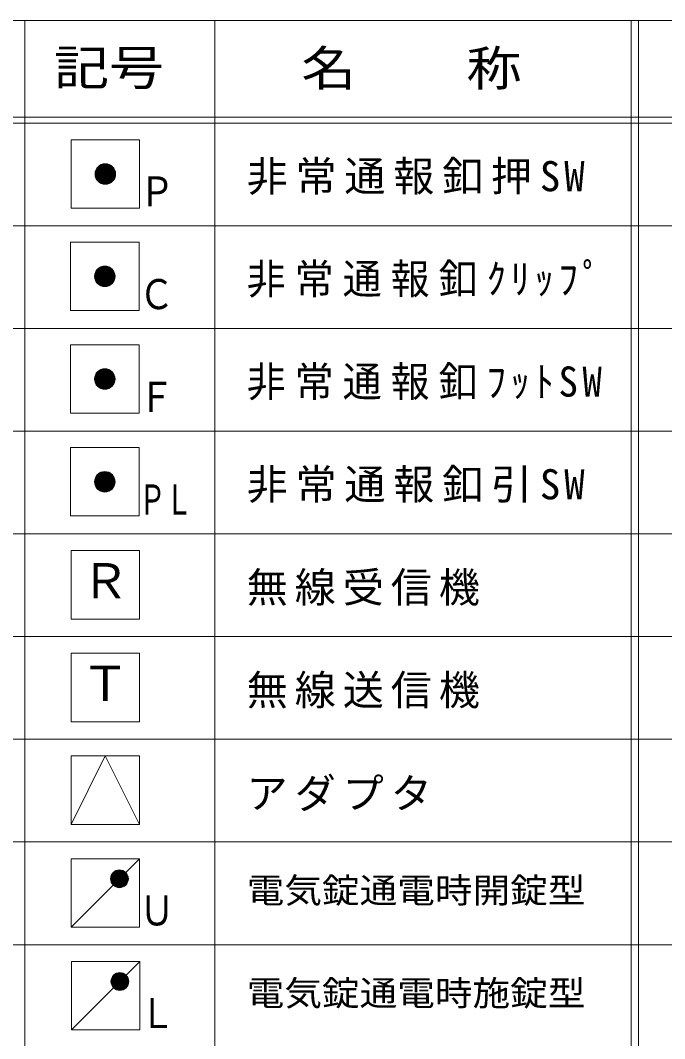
# Model space of a CAD drawing. Units: millimetres on the paper. Extents: x -201 to 204, y -149 to 145.
# Drawn here: x -106 to -11.8, y -3.8 to 144.9 of the extents above; entities that cross this region are included whole.
import ezdxf
from ezdxf.enums import TextEntityAlignment as Align

# ---------------------------------------------------------------- set-up
doc = ezdxf.new("R2010")
doc.units = ezdxf.units.MM
doc.layers.add('0-0', color=7, linetype='Continuous', lineweight=18)
doc.layers.add('0-A', color=7, linetype='Continuous', lineweight=18)
doc.layers.add('0-1', color=7, linetype='Continuous')
doc.layers.add('0-2', color=5, linetype='Continuous')
doc.styles.add('ＭＳ ゴシック', font='')
doc.styles.get('ＭＳ ゴシック').set_extended_font_data('MS Gothic')

msp = doc.modelspace()

# ---------------------------------------------------------------- linework, layer by layer
at = {"layer": '0-0'}
for p, q in [((-88.577, 22.501), (-98.577, 12.501)), ((-88.517, 7.501), (-98.517, -2.499))]:
    msp.add_line(p, q, dxfattribs=at)
for points in [[(-98.577, 117.501), (-88.577, 117.501), (-88.577, 127.501), (-98.577, 127.501)], [(-98.652, 102.553), (-88.652, 102.553), (-88.652, 112.553), (-98.652, 112.553)], [(-98.652, 87.553), (-88.652, 87.553), (-88.652, 97.553), (-98.652, 97.553)], [(-98.652, 72.553), (-88.652, 72.553), (-88.652, 82.553), (-98.652, 82.553)], [(-98.577, 57.501), (-88.577, 57.501), (-88.577, 67.501), (-98.577, 67.501)], [(-98.577, 42.501), (-88.577, 42.501), (-88.577, 52.501), (-98.577, 52.501)], [(-98.577, 27.501), (-88.577, 27.501), (-88.577, 37.501), (-98.577, 37.501)], [(-98.577, 12.501), (-88.577, 12.501), (-88.577, 22.501), (-98.577, 22.501)], [(-98.517, -2.499), (-88.517, -2.499), (-88.517, 7.501), (-98.517, 7.501)]]:
    msp.add_lwpolyline(points, close=True, dxfattribs=at)
msp.add_lwpolyline([(-98.577, 27.501), (-93.577, 37.501), (-88.577, 27.501)], dxfattribs=at)
for centre, radius in [((-93.577, 122.501), 1.5), ((-93.577, 122.501), 1.485), ((-93.577, 122.501), 1.47), ((-93.577, 122.501), 1.455), ((-93.577, 122.501), 1.44), ((-93.577, 122.501), 1.425), ((-93.577, 122.501), 1.41), ((-93.577, 122.501), 1.395), ((-93.577, 122.501), 1.38), ((-93.577, 122.501), 1.365), ((-93.577, 122.501), 1.35), ((-93.577, 122.501), 1.335), ((-93.577, 122.501), 1.32), ((-93.577, 122.501), 1.305), ((-93.577, 122.501), 1.29), ((-93.577, 122.501), 1.275), ((-93.577, 122.501), 1.26), ((-93.577, 122.501), 1.245), ((-93.577, 122.501), 1.23), ((-93.577, 122.501), 1.215), ((-93.577, 122.501), 1.2), ((-93.577, 122.501), 1.185), ((-93.577, 122.501), 1.17), ((-93.577, 122.501), 1.155), ((-93.577, 122.501), 1.14), ((-93.577, 122.501), 1.125), ((-93.577, 122.501), 1.11), ((-93.577, 122.501), 1.095), ((-93.577, 122.501), 1.08), ((-93.577, 122.501), 1.065), ((-93.577, 122.501), 1.05), ((-93.577, 122.501), 1.035), ((-93.577, 122.501), 1.02), ((-93.577, 122.501), 1.005), ((-93.577, 122.501), 0.99), ((-93.577, 122.501), 0.975), ((-93.577, 122.501), 0.96), ((-93.577, 122.501), 0.945), ((-93.577, 122.501), 0.93), ((-93.577, 122.501), 0.915), ((-93.577, 122.501), 0.9), ((-93.577, 122.501), 0.885), ((-93.577, 122.501), 0.87), ((-93.577, 122.501), 0.855), ((-93.577, 122.501), 0.84), ((-93.577, 122.501), 0.825), ((-93.577, 122.501), 0.81), ((-93.577, 122.501), 0.795), ((-93.577, 122.501), 0.78), ((-93.577, 122.501), 0.765), ((-93.577, 122.501), 0.75), ((-93.577, 122.501), 0.735), ((-93.577, 122.501), 0.72), ((-93.577, 122.501), 0.705), ((-93.577, 122.501), 0.69), ((-93.577, 122.501), 0.675), ((-93.577, 122.501), 0.66), ((-93.577, 122.501), 0.645), ((-93.577, 122.501), 0.63), ((-93.577, 122.501), 0.615), ((-93.577, 122.501), 0.6), ((-93.577, 122.501), 0.585), ((-93.577, 122.501), 0.57), ((-93.577, 122.501), 0.555), ((-93.577, 122.501), 0.54), ((-93.577, 122.501), 0.525), ((-93.577, 122.501), 0.51), ((-93.577, 122.501), 0.495), ((-93.577, 122.501), 0.48), ((-93.577, 122.501), 0.465), ((-93.577, 122.501), 0.45), ((-93.577, 122.501), 0.435), ((-93.577, 122.501), 0.42), ((-93.577, 122.501), 0.405), ((-93.577, 122.501), 0.39), ((-93.577, 122.501), 0.375), ((-93.577, 122.501), 0.36), ((-93.577, 122.501), 0.345), ((-93.577, 122.501), 0.33), ((-93.577, 122.501), 0.315), ((-93.577, 122.501), 0.3), ((-93.577, 122.501), 0.285), ((-93.577, 122.501), 0.27), ((-93.577, 122.501), 0.255), ((-93.577, 122.501), 0.24), ((-93.577, 122.501), 0.225), ((-93.577, 122.501), 0.21), ((-93.577, 122.501), 0.195), ((-93.577, 122.501), 0.18), ((-93.577, 122.501), 0.165), ((-93.577, 122.501), 0.15), ((-93.577, 122.501), 0.135), ((-93.577, 122.501), 0.12), ((-93.577, 122.501), 0.105), ((-93.577, 122.501), 0.09), ((-93.577, 122.501), 0.075), ((-93.577, 122.501), 0.06), ((-93.577, 122.501), 0.045), ((-93.577, 122.501), 0.03), ((-93.577, 122.501), 0.015), ((-93.652, 107.553), 1.5), ((-93.652, 107.553), 1.485), ((-93.652, 107.553), 1.47), ((-93.652, 107.553), 1.455), ((-93.652, 107.553), 1.44), ((-93.652, 107.553), 1.425), ((-93.652, 107.553), 1.41), ((-93.652, 107.553), 1.395), ((-93.652, 107.553), 1.38), ((-93.652, 107.553), 1.365), ((-93.652, 107.553), 1.35), ((-93.652, 107.553), 1.335), ((-93.652, 107.553), 1.32), ((-93.652, 107.553), 1.305), ((-93.652, 107.553), 1.29), ((-93.652, 107.553), 1.275), ((-93.652, 107.553), 1.26), ((-93.652, 107.553), 1.245), ((-93.652, 107.553), 1.23), ((-93.652, 107.553), 1.215), ((-93.652, 107.553), 1.2), ((-93.652, 107.553), 1.185), ((-93.652, 107.553), 1.17), ((-93.652, 107.553), 1.155), ((-93.652, 107.553), 1.14), ((-93.652, 107.553), 1.125), ((-93.652, 107.553), 1.11), ((-93.652, 107.553), 1.095), ((-93.652, 107.553), 1.08), ((-93.652, 107.553), 1.065), ((-93.652, 107.553), 1.05), ((-93.652, 107.553), 1.035), ((-93.652, 107.553), 1.02), ((-93.652, 107.553), 1.005), ((-93.652, 107.553), 0.99), ((-93.652, 107.553), 0.975), ((-93.652, 107.553), 0.96), ((-93.652, 107.553), 0.945), ((-93.652, 107.553), 0.93), ((-93.652, 107.553), 0.915), ((-93.652, 107.553), 0.9), ((-93.652, 107.553), 0.885), ((-93.652, 107.553), 0.87), ((-93.652, 107.553), 0.855), ((-93.652, 107.553), 0.84), ((-93.652, 107.553), 0.825), ((-93.652, 107.553), 0.81), ((-93.652, 107.553), 0.795), ((-93.652, 107.553), 0.78), ((-93.652, 107.553), 0.765), ((-93.652, 107.553), 0.75), ((-93.652, 107.553), 0.735), ((-93.652, 107.553), 0.72), ((-93.652, 107.553), 0.705), ((-93.652, 107.553), 0.69), ((-93.652, 107.553), 0.675), ((-93.652, 107.553), 0.66), ((-93.652, 107.553), 0.645), ((-93.652, 107.553), 0.63), ((-93.652, 107.553), 0.615), ((-93.652, 107.553), 0.6), ((-93.652, 107.553), 0.585), ((-93.652, 107.553), 0.57), ((-93.652, 107.553), 0.555), ((-93.652, 107.553), 0.54), ((-93.652, 107.553), 0.525), ((-93.652, 107.553), 0.51), ((-93.652, 107.553), 0.495), ((-93.652, 107.553), 0.48), ((-93.652, 107.553), 0.465), ((-93.652, 107.553), 0.45), ((-93.652, 107.553), 0.435), ((-93.652, 107.553), 0.42), ((-93.652, 107.553), 0.405), ((-93.652, 107.553), 0.39), ((-93.652, 107.553), 0.375), ((-93.652, 107.553), 0.36), ((-93.652, 107.553), 0.345), ((-93.652, 107.553), 0.33), ((-93.652, 107.553), 0.315), ((-93.652, 107.553), 0.3), ((-93.652, 107.553), 0.285), ((-93.652, 107.553), 0.27), ((-93.652, 107.553), 0.255), ((-93.652, 107.553), 0.24), ((-93.652, 107.553), 0.225), ((-93.652, 107.553), 0.21), ((-93.652, 107.553), 0.195), ((-93.652, 107.553), 0.18), ((-93.652, 107.553), 0.165), ((-93.652, 107.553), 0.15), ((-93.652, 107.553), 0.135), ((-93.652, 107.553), 0.12), ((-93.652, 107.553), 0.105), ((-93.652, 107.553), 0.09), ((-93.652, 107.553), 0.075), ((-93.652, 107.553), 0.06), ((-93.652, 107.553), 0.045), ((-93.652, 107.553), 0.03), ((-93.652, 107.553), 0.015), ((-93.652, 92.553), 1.5), ((-93.652, 92.553), 1.485), ((-93.652, 92.553), 1.47), ((-93.652, 92.553), 1.455), ((-93.652, 92.553), 1.44), ((-93.652, 92.553), 1.425), ((-93.652, 92.553), 1.41), ((-93.652, 92.553), 1.395), ((-93.652, 92.553), 1.38), ((-93.652, 92.553), 1.365), ((-93.652, 92.553), 1.35), ((-93.652, 92.553), 1.335), ((-93.652, 92.553), 1.32), ((-93.652, 92.553), 1.305), ((-93.652, 92.553), 1.29), ((-93.652, 92.553), 1.275), ((-93.652, 92.553), 1.26), ((-93.652, 92.553), 1.245), ((-93.652, 92.553), 1.23), ((-93.652, 92.553), 1.215), ((-93.652, 92.553), 1.2), ((-93.652, 92.553), 1.185), ((-93.652, 92.553), 1.17), ((-93.652, 92.553), 1.155), ((-93.652, 92.553), 1.14), ((-93.652, 92.553), 1.125), ((-93.652, 92.553), 1.11), ((-93.652, 92.553), 1.095), ((-93.652, 92.553), 1.08), ((-93.652, 92.553), 1.065), ((-93.652, 92.553), 1.05), ((-93.652, 92.553), 1.035), ((-93.652, 92.553), 1.02), ((-93.652, 92.553), 1.005), ((-93.652, 92.553), 0.99), ((-93.652, 92.553), 0.975), ((-93.652, 92.553), 0.96), ((-93.652, 92.553), 0.945), ((-93.652, 92.553), 0.93), ((-93.652, 92.553), 0.915), ((-93.652, 92.553), 0.9), ((-93.652, 92.553), 0.885), ((-93.652, 92.553), 0.87), ((-93.652, 92.553), 0.855), ((-93.652, 92.553), 0.84), ((-93.652, 92.553), 0.825), ((-93.652, 92.553), 0.81), ((-93.652, 92.553), 0.795), ((-93.652, 92.553), 0.78), ((-93.652, 92.553), 0.765), ((-93.652, 92.553), 0.75), ((-93.652, 92.553), 0.735), ((-93.652, 92.553), 0.72), ((-93.652, 92.553), 0.705), ((-93.652, 92.553), 0.69), ((-93.652, 92.553), 0.675), ((-93.652, 92.553), 0.66), ((-93.652, 92.553), 0.645), ((-93.652, 92.553), 0.63), ((-93.652, 92.553), 0.615), ((-93.652, 92.553), 0.6), ((-93.652, 92.553), 0.585), ((-93.652, 92.553), 0.57), ((-93.652, 92.553), 0.555), ((-93.652, 92.553), 0.54), ((-93.652, 92.553), 0.525), ((-93.652, 92.553), 0.51), ((-93.652, 92.553), 0.495), ((-93.652, 92.553), 0.48), ((-93.652, 92.553), 0.465), ((-93.652, 92.553), 0.45), ((-93.652, 92.553), 0.435), ((-93.652, 92.553), 0.42), ((-93.652, 92.553), 0.405), ((-93.652, 92.553), 0.39), ((-93.652, 92.553), 0.375), ((-93.652, 92.553), 0.36), ((-93.652, 92.553), 0.345), ((-93.652, 92.553), 0.33), ((-93.652, 92.553), 0.315), ((-93.652, 92.553), 0.3), ((-93.652, 92.553), 0.285), ((-93.652, 92.553), 0.27), ((-93.652, 92.553), 0.255), ((-93.652, 92.553), 0.24), ((-93.652, 92.553), 0.225), ((-93.652, 92.553), 0.21), ((-93.652, 92.553), 0.195), ((-93.652, 92.553), 0.18), ((-93.652, 92.553), 0.165), ((-93.652, 92.553), 0.15), ((-93.652, 92.553), 0.135), ((-93.652, 92.553), 0.12), ((-93.652, 92.553), 0.105), ((-93.652, 92.553), 0.09), ((-93.652, 92.553), 0.075), ((-93.652, 92.553), 0.06), ((-93.652, 92.553), 0.045), ((-93.652, 92.553), 0.03), ((-93.652, 92.553), 0.015), ((-93.652, 77.553), 1.5), ((-93.652, 77.553), 1.485), ((-93.652, 77.553), 1.47), ((-93.652, 77.553), 1.455), ((-93.652, 77.553), 1.44), ((-93.652, 77.553), 1.425), ((-93.652, 77.553), 1.41), ((-93.652, 77.553), 1.395), ((-93.652, 77.553), 1.38), ((-93.652, 77.553), 1.365), ((-93.652, 77.553), 1.35), ((-93.652, 77.553), 1.335), ((-93.652, 77.553), 1.32), ((-93.652, 77.553), 1.305), ((-93.652, 77.553), 1.29), ((-93.652, 77.553), 1.275), ((-93.652, 77.553), 1.26), ((-93.652, 77.553), 1.245), ((-93.652, 77.553), 1.23), ((-93.652, 77.553), 1.215), ((-93.652, 77.553), 1.2), ((-93.652, 77.553), 1.185), ((-93.652, 77.553), 1.17), ((-93.652, 77.553), 1.155), ((-93.652, 77.553), 1.14), ((-93.652, 77.553), 1.125), ((-93.652, 77.553), 1.11), ((-93.652, 77.553), 1.095), ((-93.652, 77.553), 1.08), ((-93.652, 77.553), 1.065), ((-93.652, 77.553), 1.05), ((-93.652, 77.553), 1.035), ((-93.652, 77.553), 1.02), ((-93.652, 77.553), 1.005), ((-93.652, 77.553), 0.99), ((-93.652, 77.553), 0.975), ((-93.652, 77.553), 0.96), ((-93.652, 77.553), 0.945), ((-93.652, 77.553), 0.93), ((-93.652, 77.553), 0.915), ((-93.652, 77.553), 0.9), ((-93.652, 77.553), 0.885), ((-93.652, 77.553), 0.87), ((-93.652, 77.553), 0.855), ((-93.652, 77.553), 0.84), ((-93.652, 77.553), 0.825), ((-93.652, 77.553), 0.81), ((-93.652, 77.553), 0.795), ((-93.652, 77.553), 0.78), ((-93.652, 77.553), 0.765), ((-93.652, 77.553), 0.75), ((-93.652, 77.553), 0.735), ((-93.652, 77.553), 0.72), ((-93.652, 77.553), 0.705), ((-93.652, 77.553), 0.69), ((-93.652, 77.553), 0.675), ((-93.652, 77.553), 0.66), ((-93.652, 77.553), 0.645), ((-93.652, 77.553), 0.63), ((-93.652, 77.553), 0.615), ((-93.652, 77.553), 0.6), ((-93.652, 77.553), 0.585), ((-93.652, 77.553), 0.57), ((-93.652, 77.553), 0.555), ((-93.652, 77.553), 0.54), ((-93.652, 77.553), 0.525), ((-93.652, 77.553), 0.51), ((-93.652, 77.553), 0.495), ((-93.652, 77.553), 0.48), ((-93.652, 77.553), 0.465), ((-93.652, 77.553), 0.45), ((-93.652, 77.553), 0.435), ((-93.652, 77.553), 0.42), ((-93.652, 77.553), 0.405), ((-93.652, 77.553), 0.39), ((-93.652, 77.553), 0.375), ((-93.652, 77.553), 0.36), ((-93.652, 77.553), 0.345), ((-93.652, 77.553), 0.33), ((-93.652, 77.553), 0.315), ((-93.652, 77.553), 0.3), ((-93.652, 77.553), 0.285), ((-93.652, 77.553), 0.27), ((-93.652, 77.553), 0.255), ((-93.652, 77.553), 0.24), ((-93.652, 77.553), 0.225), ((-93.652, 77.553), 0.21), ((-93.652, 77.553), 0.195), ((-93.652, 77.553), 0.18), ((-93.652, 77.553), 0.165), ((-93.652, 77.553), 0.15), ((-93.652, 77.553), 0.135), ((-93.652, 77.553), 0.12), ((-93.652, 77.553), 0.105), ((-93.652, 77.553), 0.09), ((-93.652, 77.553), 0.075), ((-93.652, 77.553), 0.06), ((-93.652, 77.553), 0.045), ((-93.652, 77.553), 0.03), ((-93.652, 77.553), 0.015), ((-91.509, 19.569), 1.3), ((-91.509, 19.569), 1.287), ((-91.509, 19.569), 1.274), ((-91.509, 19.569), 1.261), ((-91.509, 19.569), 1.248), ((-91.509, 19.569), 1.235), ((-91.509, 19.569), 1.222), ((-91.509, 19.569), 1.209), ((-91.509, 19.569), 1.196), ((-91.509, 19.569), 1.183), ((-91.509, 19.569), 1.17), ((-91.509, 19.569), 1.157), ((-91.509, 19.569), 1.144), ((-91.509, 19.569), 1.131), ((-91.509, 19.569), 1.118), ((-91.509, 19.569), 1.105), ((-91.509, 19.569), 1.092), ((-91.509, 19.569), 1.079), ((-91.509, 19.569), 1.066), ((-91.509, 19.569), 1.053), ((-91.509, 19.569), 1.04), ((-91.509, 19.569), 1.027), ((-91.509, 19.569), 1.014), ((-91.509, 19.569), 1.001), ((-91.509, 19.569), 0.988), ((-91.509, 19.569), 0.975), ((-91.509, 19.569), 0.962), ((-91.509, 19.569), 0.949), ((-91.509, 19.569), 0.936), ((-91.509, 19.569), 0.923), ((-91.509, 19.569), 0.91), ((-91.509, 19.569), 0.897), ((-91.509, 19.569), 0.884), ((-91.509, 19.569), 0.871), ((-91.509, 19.569), 0.858), ((-91.509, 19.569), 0.845), ((-91.509, 19.569), 0.832), ((-91.509, 19.569), 0.819), ((-91.509, 19.569), 0.806), ((-91.509, 19.569), 0.793), ((-91.509, 19.569), 0.78), ((-91.509, 19.569), 0.767), ((-91.509, 19.569), 0.754), ((-91.509, 19.569), 0.741), ((-91.509, 19.569), 0.728), ((-91.509, 19.569), 0.715), ((-91.509, 19.569), 0.702), ((-91.509, 19.569), 0.689), ((-91.509, 19.569), 0.676), ((-91.509, 19.569), 0.663), ((-91.509, 19.569), 0.65), ((-91.509, 19.569), 0.637), ((-91.509, 19.569), 0.624), ((-91.509, 19.569), 0.611), ((-91.509, 19.569), 0.598), ((-91.509, 19.569), 0.585), ((-91.509, 19.569), 0.572), ((-91.509, 19.569), 0.559), ((-91.509, 19.569), 0.546), ((-91.509, 19.569), 0.533), ((-91.509, 19.569), 0.52), ((-91.509, 19.569), 0.507), ((-91.509, 19.569), 0.494), ((-91.509, 19.569), 0.481), ((-91.509, 19.569), 0.468), ((-91.509, 19.569), 0.455), ((-91.509, 19.569), 0.442), ((-91.509, 19.569), 0.429), ((-91.509, 19.569), 0.416), ((-91.509, 19.569), 0.403), ((-91.509, 19.569), 0.39), ((-91.509, 19.569), 0.377), ((-91.509, 19.569), 0.364), ((-91.509, 19.569), 0.351), ((-91.509, 19.569), 0.338), ((-91.509, 19.569), 0.325), ((-91.509, 19.569), 0.312), ((-91.509, 19.569), 0.299), ((-91.509, 19.569), 0.286), ((-91.509, 19.569), 0.273), ((-91.509, 19.569), 0.26), ((-91.509, 19.569), 0.247), ((-91.509, 19.569), 0.234), ((-91.509, 19.569), 0.221), ((-91.509, 19.569), 0.208), ((-91.509, 19.569), 0.195), ((-91.509, 19.569), 0.182), ((-91.509, 19.569), 0.169), ((-91.509, 19.569), 0.156), ((-91.509, 19.569), 0.143), ((-91.509, 19.569), 0.13), ((-91.509, 19.569), 0.117), ((-91.509, 19.569), 0.104), ((-91.509, 19.569), 0.091), ((-91.509, 19.569), 0.078), ((-91.509, 19.569), 0.065), ((-91.509, 19.569), 0.052), ((-91.509, 19.569), 0.039), ((-91.509, 19.569), 0.026), ((-91.509, 19.569), 0.013), ((-91.449, 4.569), 1.3), ((-91.449, 4.569), 1.287), ((-91.449, 4.569), 1.274), ((-91.449, 4.569), 1.261), ((-91.449, 4.569), 1.248), ((-91.449, 4.569), 1.235), ((-91.449, 4.569), 1.222), ((-91.449, 4.569), 1.209), ((-91.449, 4.569), 1.196), ((-91.449, 4.569), 1.183), ((-91.449, 4.569), 1.17), ((-91.449, 4.569), 1.157), ((-91.449, 4.569), 1.144), ((-91.449, 4.569), 1.131), ((-91.449, 4.569), 1.118), ((-91.449, 4.569), 1.105), ((-91.449, 4.569), 1.092), ((-91.449, 4.569), 1.079), ((-91.449, 4.569), 1.066), ((-91.449, 4.569), 1.053), ((-91.449, 4.569), 1.04), ((-91.449, 4.569), 1.027), ((-91.449, 4.569), 1.014), ((-91.449, 4.569), 1.001), ((-91.449, 4.569), 0.988), ((-91.449, 4.569), 0.975), ((-91.449, 4.569), 0.962), ((-91.449, 4.569), 0.949), ((-91.449, 4.569), 0.936), ((-91.449, 4.569), 0.923), ((-91.449, 4.569), 0.91), ((-91.449, 4.569), 0.897), ((-91.449, 4.569), 0.884), ((-91.449, 4.569), 0.871), ((-91.449, 4.569), 0.858), ((-91.449, 4.569), 0.845), ((-91.449, 4.569), 0.832), ((-91.449, 4.569), 0.819), ((-91.449, 4.569), 0.806), ((-91.449, 4.569), 0.793), ((-91.449, 4.569), 0.78), ((-91.449, 4.569), 0.767), ((-91.449, 4.569), 0.754), ((-91.449, 4.569), 0.741), ((-91.449, 4.569), 0.728), ((-91.449, 4.569), 0.715), ((-91.449, 4.569), 0.702), ((-91.449, 4.569), 0.689), ((-91.449, 4.569), 0.676), ((-91.449, 4.569), 0.663), ((-91.449, 4.569), 0.65), ((-91.449, 4.569), 0.637), ((-91.449, 4.569), 0.624), ((-91.449, 4.569), 0.611), ((-91.449, 4.569), 0.598), ((-91.449, 4.569), 0.585), ((-91.449, 4.569), 0.572), ((-91.449, 4.569), 0.559), ((-91.449, 4.569), 0.546), ((-91.449, 4.569), 0.533), ((-91.449, 4.569), 0.52), ((-91.449, 4.569), 0.507), ((-91.449, 4.569), 0.494), ((-91.449, 4.569), 0.481), ((-91.449, 4.569), 0.468), ((-91.449, 4.569), 0.455), ((-91.449, 4.569), 0.442), ((-91.449, 4.569), 0.429), ((-91.449, 4.569), 0.416), ((-91.449, 4.569), 0.403), ((-91.449, 4.569), 0.39), ((-91.449, 4.569), 0.377), ((-91.449, 4.569), 0.364), ((-91.449, 4.569), 0.351), ((-91.449, 4.569), 0.338), ((-91.449, 4.569), 0.325), ((-91.449, 4.569), 0.312), ((-91.449, 4.569), 0.299), ((-91.449, 4.569), 0.286), ((-91.449, 4.569), 0.273), ((-91.449, 4.569), 0.26), ((-91.449, 4.569), 0.247), ((-91.449, 4.569), 0.234), ((-91.449, 4.569), 0.221), ((-91.449, 4.569), 0.208), ((-91.449, 4.569), 0.195), ((-91.449, 4.569), 0.182), ((-91.449, 4.569), 0.169), ((-91.449, 4.569), 0.156), ((-91.449, 4.569), 0.143), ((-91.449, 4.569), 0.13), ((-91.449, 4.569), 0.117), ((-91.449, 4.569), 0.104), ((-91.449, 4.569), 0.091), ((-91.449, 4.569), 0.078), ((-91.449, 4.569), 0.065), ((-91.449, 4.569), 0.052), ((-91.449, 4.569), 0.039), ((-91.449, 4.569), 0.026), ((-91.449, 4.569), 0.013)]:
    msp.add_circle(centre, radius, dxfattribs=at)
at = {"layer": '0-A'}
for p, q in [((-201.121, 144.941), (203.784, 144.941)), ((-105.326, 144.941), (-105.326, -140.979)), ((-77.547, 144.941), (-77.547, -140.979)), ((-16.716, 144.941), (-16.716, -140.979)), ((-15.642, 144.941), (-15.642, -140.979)), ((-201.121, 130.803), (203.784, 130.803)), ((-201.121, 129.941), (203.784, 129.941)), ((-201.121, 114.941), (203.784, 114.941)), ((-201.121, 99.941), (203.784, 99.941)), ((-201.121, 84.941), (203.784, 84.941)), ((-201.121, 69.941), (106.238, 69.941)), ((-201.121, 54.941), (203.784, 54.941)), ((-201.121, 39.941), (106.238, 39.941)), ((-201.121, 24.941), (203.784, 24.941)), ((-201.121, 9.941), (203.784, 9.941))]:
    msp.add_line(p, q, dxfattribs=at)

# ---------------------------------------------------------------- texts
at = {"layer": '0-0', "color": 5, "style": 'ＭＳ ゴシック'}
for s, p in [('Ｒ', (-97.077, 59.001)), ('Ｔ', (-97.077, 44.001))]:
    msp.add_text(s, height=5.132, dxfattribs=at).set_placement(p, align=Align.BOTTOM_LEFT)
at = {"layer": '0-1', "style": 'ＭＳ ゴシック'}
for s, width, p in [('Ｐ', 0.85, (-88.577, 116.441)), ('Ｃ', 0.85, (-88.652, 101.441)), ('Ｆ', 0.85, (-88.652, 86.441)), ('ＰＬ', 0.65, (-88.652, 71.441)), ('Ｕ', 0.85, (-88.577, 11.441)), ('Ｌ', 0.85, (-88.517, -3.559))]:
    msp.add_text(s, height=4.399, dxfattribs=dict(at, width=width)).set_placement(p, align=Align.BOTTOM_LEFT)
at = {"layer": '0-2', "style": 'ＭＳ ゴシック', "width": 1.1}
for s, p in [('電気錠通電時開錠型', (-72.917, 14.941)), ('電気錠通電時施錠型', (-72.917, -0.059))]:
    msp.add_text(s, height=3.666, dxfattribs=at).set_placement(p, align=Align.BOTTOM_LEFT)
at = {"layer": '0-2', "char_height": 4.399, "attachment_point": 7, "style": 'ＭＳ ゴシック'}
for s, insert in [('\\T1.19;非常通報釦押SW', (-72.917, 119.441)), ('\\T1.23;\\W0.95;非常通報釦ｸﾘｯﾌﾟ', (-72.917, 104.441)), ('\\T1.23;\\W0.95;非常通報釦ﾌｯﾄSW', (-72.917, 89.441)), ('\\T1.19;非常通報釦引SW', (-72.917, 74.441)), ('\\T1.17;無線受信機', (-72.917, 59.441)), ('\\T1.17;無線送信機', (-72.917, 44.441)), ('\\T1.17;アダプタ', (-72.917, 29.441))]:
    msp.add_mtext(s, dxfattribs=dict(at, insert=insert))
at = {"layer": '0-A', "color": 5, "style": 'ＭＳ ゴシック', "width": 1.15}
for s, p in [('記号', (-101.077, 133.941)), ('名\u3000\u3000称', (-64.942, 133.838))]:
    msp.add_text(s, height=5.132, dxfattribs=at).set_placement(p, align=Align.BOTTOM_LEFT)

doc.saveas('drawing.dxf')
